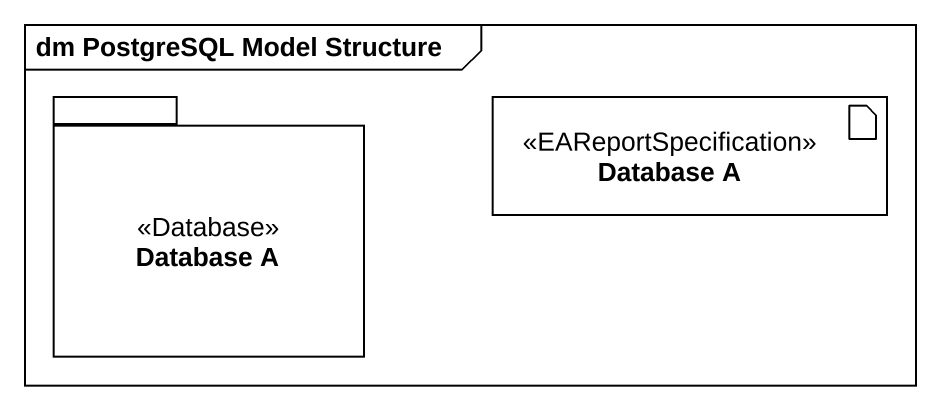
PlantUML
@startuml
mainframe dm PostgreSQL Model Structure
package "Database A" as Database_A <<Database>> {
}
artifact "Database A" as Database_A_2 <<EAReportSpecification>>
@enduml
